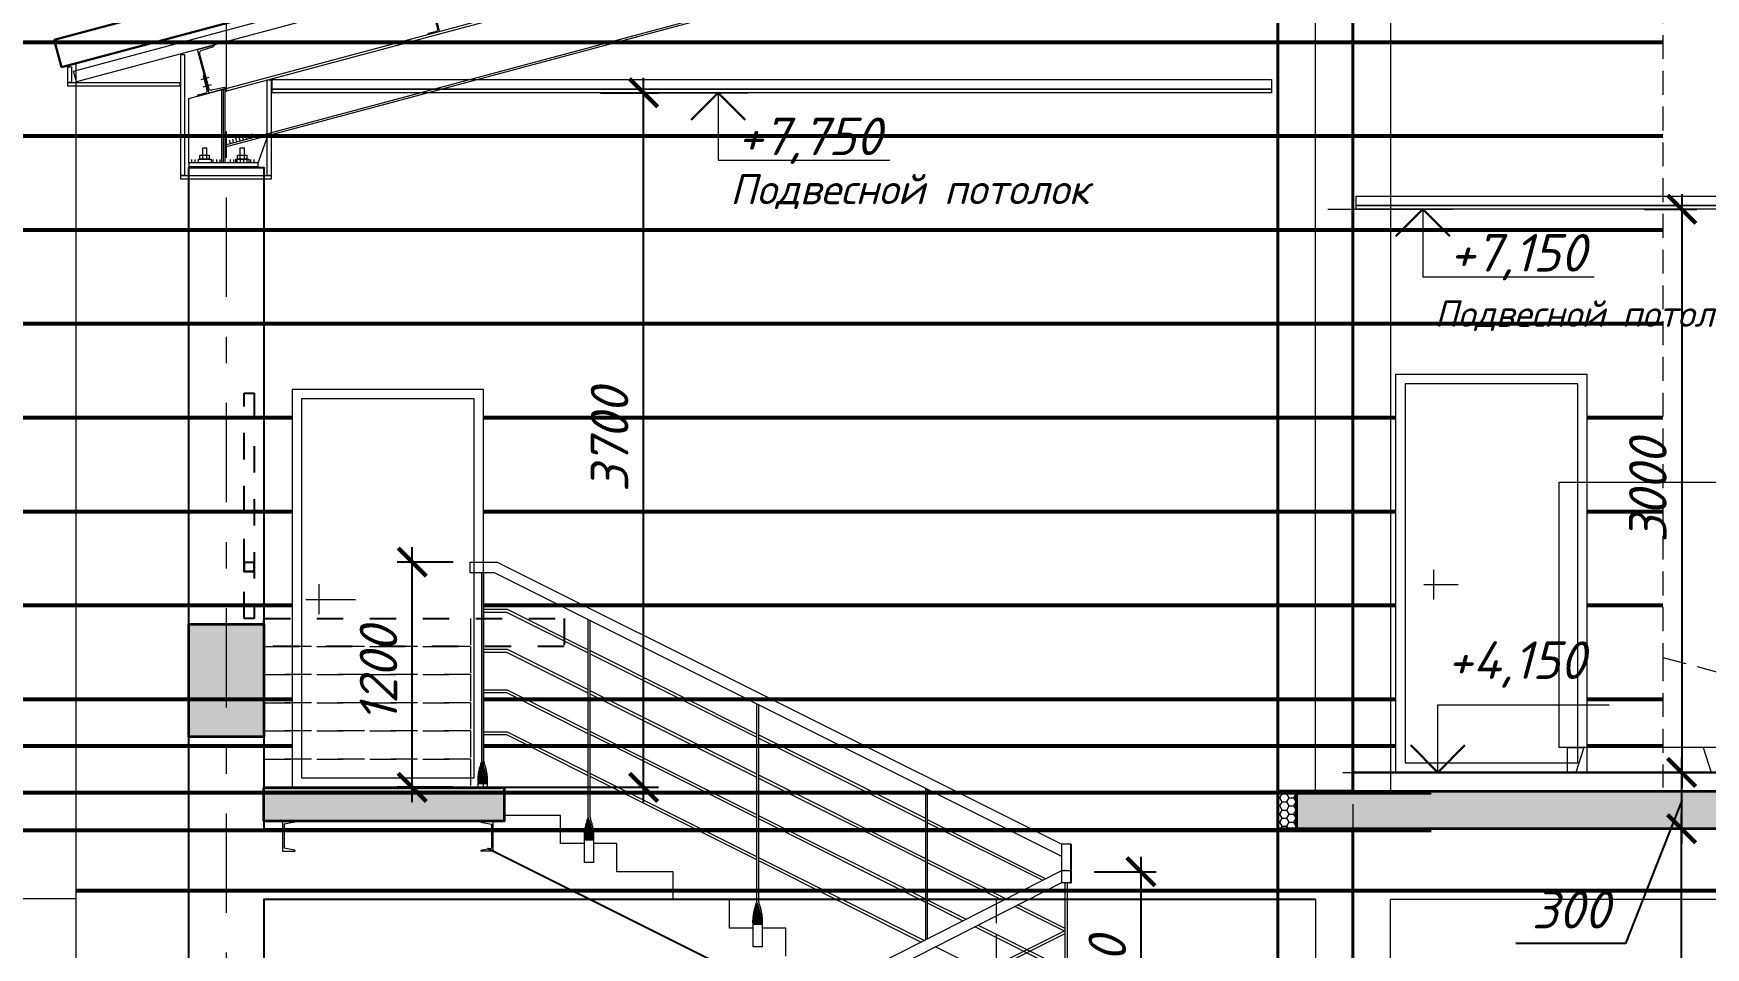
# Model space of a CAD drawing. Header units: millimetres. Extents: x -6419137 to 687965, y -598396 to 179722.
# Drawn here: x 276830 to 285736, y 86364 to 91234 of the extents above; entities that cross this region are included whole.
import ezdxf
from ezdxf.enums import TextEntityAlignment as Align

# ---------------------------------------------------------------- set-up
doc = ezdxf.new("R2010")
doc.units = ezdxf.units.MM
doc.header["$MEASUREMENT"] = 0
for name, pattern in [('CENTER', [2, 1.25, -0.25, 0.25, -0.25]), ('Штриховая', [5644.444466, 2822.222233, -2822.222233]), ('штриховаяX2', [38.1, 25.4, -12.7]), ('Штрихштриховая', [10936.110735, 5291.666508, -2116.666555, 1411.111116, -2116.666555])]:
    doc.linetypes.add(name, pattern=pattern)
for name, color, linetype, lineweight in [('k_ Металл', 5, 'Continuous', 40), ('Арматура', 72, 'Continuous', 50), ('Двери ArchiCAD', 7, 'Continuous', 0), ('лестницы_Ном._пера__96', 7, 'Continuous', 13), ('ОВ_главный', 1, 'Continuous', 30), ('оси_Ном._пера__96', 7, 'Continuous', 5), ('отделка', 220, 'Continuous', 0), ('перекрытие_Ном._пера__94', 252, 'Continuous', 13), ('перекрытие_Ном._пера__98', 7, 'Continuous', 35), ('стены наруж_Ном._пера__1', 7, 'Continuous', 25), ('стены наруж_Ном._пера__96', 7, 'Continuous', 13), ('стены наруж_Ном._пера__99', 7, 'Continuous', 40), ('стены02_Ном._пера__99', 7, 'Continuous', 40), ('текст_Ном._пера__1', 7, 'Continuous', 25), ('чертеж_Ном._пера__91', 250, 'Continuous', 5), ('чертеж_Ном._пера__96', 7, 'Continuous', 13), ('чертеж_Ном._пера__98', 7, 'Continuous', 35), ('Штриховка', 7, 'Continuous', 5)]:
    doc.layers.add(name, color=color, linetype=linetype, lineweight=lineweight)
doc.layers.add('Конструкции', color=7, linetype='Continuous', lineweight=5, true_color=0x0000e6)
for name, color, linetype in [('крыша', 7, 'Continuous'), ('оси', 7, 'Continuous'), ('размеры', 7, 'Continuous'), ('чертеж', 7, 'Continuous')]:
    doc.layers.add(name, color=color, linetype=linetype)
doc.styles.get("Standard").update_dxf_attribs({"font": 'isocpeui.ttf'})
doc.styles.add('СГЕНЕРИР_СТИЛЬ_1', font='gost_2_304-81_type.ttf')
doc.dimstyles.get("Standard").update_dxf_attribs({"dimtxt": 150, "dimasz": 100, "dimexe": 100, "dimexo": 100, "dimgap": 80, "dimtad": 1, "dimtoh": 1, "dimdec": 0, "dimzin": 0, "dimdsep": 46, "dimtxsty": 'Standard', "dimblk": 'ARCHTICK', "dimblk2": 'ARCHTICK', "dimcen": 0.09, "dimdle": 100, "dimadec": 0, "dimazin": 0, "dimtfac": 1, "dimtdec": 0, "dimtofl": 0, "dimtmove": 0, "dimatfit": 3, "dimfxl": 1, "dimtolj": 1, "dimtzin": 0, "dimarcsym": 0})
doc.dimstyles.new('STEP', dxfattribs={"dimtxt": 200, "dimasz": 150, "dimexe": 80, "dimexo": 80, "dimgap": 80, "dimtad": 1, "dimdec": 0, "dimzin": 0, "dimdsep": 46, "dimtxsty": 'Standard', "dimblk": 'ARCHTICK', "dimcen": 150, "dimdle": 80, "dimadec": 0, "dimazin": 0, "dimtfac": 1, "dimtdec": 0, "dimtofl": 0, "dimtmove": 1, "dimatfit": 3, "dimfxl": 1, "dimtolj": 1, "dimtzin": 0, "dimarcsym": 0})

# ---------------------------------------------------------------- blocks, each defined once
blk = doc.blocks.new('Стандартный маркер сетки[17]_3', base_point=(114347.3, 2539.6))
at = {"layer": 'оси_Ном._пера__96', "linetype": 'Штрихштриховая', "ltscale": 0.1}
blk.add_line((114347.3, 8601.8), (114347.3, -2142), dxfattribs=at)
at = {"layer": 'оси_Ном._пера__96', "style": 'СГЕНЕРИР_СТИЛЬ_1'}
blk.add_attdef('AC_MarkerText_1', text='', height=350, rotation=360, dxfattribs=at).set_placement((114208.2, -3811.7), align=Align.BOTTOM_LEFT)
blk = doc.blocks.new('Стандартный маркер сетки[20]_3', base_point=(120347.3, 1199))
at = {"layer": 'оси_Ном._пера__96', "linetype": 'Штрихштриховая', "ltscale": 0.1}
blk.add_line((120347.3, 13025.9), (120347.3, -2142), dxfattribs=at)
at = {"layer": 'оси_Ном._пера__96', "style": 'СГЕНЕРИР_СТИЛЬ_1'}
blk.add_attdef('AC_MarkerText_1', text='', height=350, rotation=360, dxfattribs=at).set_placement((120225.2, -3811.7), align=Align.BOTTOM_LEFT)
blk = doc.blocks.new('A$C7B2F4A03')
at = {"color": 1, "linetype": 'Штриховая', "lineweight": 5, "ltscale": 0.05}
for points in [[(-786.7, 773.8), (313.3, 773.8), (313.3, 623.8), (-786.7, 623.8)], [(-786.7, 623.8), (313.3, 623.8), (313.3, 473.8), (-786.7, 473.8)], [(-786.7, 473.8), (313.3, 473.8), (313.3, 323.8), (-786.7, 323.8)], [(-786.7, 323.8), (313.3, 323.8), (313.3, 173.8), (-786.7, 173.8)], [(-786.7, 173.8), (313.3, 173.8), (313.3, 23.8), (-786.7, 23.8)], [(-786.7, 23.8), (313.3, 23.8), (313.3, -126.2), (-786.7, -126.2)]]:
    blk.add_lwpolyline(points, close=True, dxfattribs=at)
blk = doc.blocks.new('_ArchTick')
at = {"color": 0, "linetype": 'ByBlock', "const_width": 0.15}
blk.add_lwpolyline([(-0.5, -0.5), (0.5, 0.5)], dxfattribs=at)
blk = doc.blocks.new('*D596')
at = {"color": 0, "lineweight": -2, "transparency": 16777216}
for p, q in [((-3119.5, 2362.5), (-3119.5, 3722.5)), ((-2901.5, 3642.5), (-3199.5, 3642.5)), ((-2901.5, 2442.5), (-3199.5, 2442.5))]:
    blk.add_line(p, q, dxfattribs=at)
at = {"layer": 'Defpoints', "color": 0, "transparency": 16777216}
for p in [(-3119.5, 3642.5), (-2821.5, 3642.5), (-2821.5, 2442.5)]:
    blk.add_point(p, dxfattribs=at)
at = {"color": 0, "lineweight": -2, "transparency": 16777216, "xscale": 150, "yscale": 150, "zscale": 150}
for p, rotation in [((-3119.5, 3642.5), 90), ((-3119.5, 2442.5), 270)]:
    blk.add_blockref('_ArchTick', p, dxfattribs=dict(at, rotation=rotation))
at = {"color": 0, "transparency": 16777216, "insert": (-3299.5, 3042.5), "char_height": 200, "attachment_point": 5, "rotation": 90}
blk.add_mtext('\\A1;1200', dxfattribs=at)
blk = doc.blocks.new('*D604')
at = {"color": 0, "lineweight": -2, "transparency": 16777216}
for p, q in [((761.7, 712.5), (761.7, 2072.5)), ((512, 1992.5), (841.7, 1992.5)), ((512, 792.5), (841.7, 792.5))]:
    blk.add_line(p, q, dxfattribs=at)
at = {"layer": 'Defpoints', "color": 0, "transparency": 16777216}
for p in [(432, 1992.5), (761.7, 1992.5), (432, 792.5)]:
    blk.add_point(p, dxfattribs=at)
at = {"color": 0, "lineweight": -2, "transparency": 16777216, "xscale": 150, "yscale": 150, "zscale": 150}
for p, rotation in [((761.7, 1992.5), 90), ((761.7, 792.5), 270)]:
    blk.add_blockref('_ArchTick', p, dxfattribs=dict(at, rotation=rotation))
at = {"color": 0, "transparency": 16777216, "insert": (581.7, 1392.5), "char_height": 200, "attachment_point": 5, "rotation": 90}
blk.add_mtext('\\A1;1200', dxfattribs=at)
blk = doc.blocks.new('Отметка высоты (ГОСТ)[26]_3', base_point=(115341, -142))
at = {"layer": 'чертеж_Ном._пера__91', "linetype": 'Continuous'}
for p, q in [((115341, -142), (115341, 308)), ((115341, 308), (116483, 308)), ((114709, -142), (115541, -142))]:
    blk.add_line(p, q, dxfattribs=at)
at = {"layer": 'чертеж_Ном._пера__98', "linetype": 'Continuous', "lineweight": 30}
for q in [(115161, 38), (115521, 38)]:
    blk.add_line((115341, -142), q, dxfattribs=at)
blk = doc.blocks.new('*U600')
at = {"lineweight": 5}
for p, q in [((0, 160), (0, 0)), ((0, 160), (65, 160)), ((65, 154.3), (7.5, 144.7)), ((7.5, 144.7), (7.5, 15.3)), ((65, 154.3), (65, 160)), ((0, 0), (65, 0)), ((65, 5.7), (7.5, 15.3)), ((65, 5.7), (65, 0))]:
    blk.add_line(p, q, dxfattribs=at)
blk = doc.blocks.new('*U601')
at = {"lineweight": 5}
for p, q in [((0, 160), (0, 0)), ((0, 160), (65, 160)), ((65, 154.3), (7.5, 144.7)), ((7.5, 144.7), (7.5, 15.3)), ((65, 154.3), (65, 160)), ((0, 0), (65, 0)), ((65, 5.7), (7.5, 15.3)), ((65, 5.7), (65, 0))]:
    blk.add_line(p, q, dxfattribs=at)
blk = doc.blocks.new('*U595')
for p, q in [((0, 0), (0, 240)), ((0, 240), (90, 240)), ((5.6, 22), (5.6, 218)), ((86.2, 231.8), (15.6, 228.5)), ((90, 240), (90, 235.8)), ((90, 0), (0, 0)), ((86.2, 8.2), (15.6, 11.5)), ((90, 4.2), (90, 0))]:
    blk.add_line(p, q)
for centre, radius, start, end in [((16.1, 218), 10.5, 92.70236, 180), ((86, 235.8), 4, 272.70236, 360), ((16.1, 22), 10.5, 180, 267.29764), ((86, 4.2), 4, 0, 87.29764)]:
    blk.add_arc(centre, radius, start, end)
blk = doc.blocks.new('*U593')
at = {"color": 0, "linetype": 'ByBlock', "lineweight": -2}
for p, q in [((-6, 16), (-6, 96.7)), ((0, 100), (-2.7, 100)), ((0, 0), (0, 100)), ((-63, 0), (-63, 2.7)), ((-63, 0), (0, 0)), ((-59.7, 6), (-16, 6))]:
    blk.add_line(p, q, dxfattribs=at)
for centre, radius, start, end in [((-2.7, 96.7), 3.3, 89.04503, 179.97781), ((-59.7, 2.7), 3.3, 90, 180), ((-16, 16), 10, 270, 0)]:
    blk.add_arc(centre, radius, start, end, dxfattribs=at)
blk = doc.blocks.new('*U591')
for points in [[(0, -0.5), (0, 0.5)], [(1, -0.5), (1, 0.5)], [(2, -0.5), (2, 0.5)], [(3, -0.5), (3, 0.5)], [(4, -0.5), (4, 0.5)], [(5, -0.5), (5, 0.5)], [(6, -0.5), (6, 0.5)], [(7, -0.5), (7, 0.5)]]:
    blk.add_lwpolyline(points)
blk = doc.blocks.new('*U594')
for points in [[(0, -0.5), (0, 0.5)], [(1, -0.5), (1, 0.5)], [(2, -0.5), (2, 0.5)], [(3, -0.5), (3, 0.5)], [(4, -0.5), (4, 0.5)], [(5, -0.5), (5, 0.5)], [(6, -0.5), (6, 0.5)], [(7, -0.5), (7, 0.5)]]:
    blk.add_lwpolyline(points)
blk = doc.blocks.new('*U590')
for points in [[(0, -0.5), (0, 0.5)], [(1, -0.5), (1, 0.5)], [(2, -0.5), (2, 0.5)]]:
    blk.add_lwpolyline(points)
blk = doc.blocks.new('*U592')
for points in [[(0, -0.5), (0, 0.5)], [(1, -0.5), (1, 0.5)]]:
    blk.add_lwpolyline(points)
blk = doc.blocks.new('A$C3B606F1B')
at = {"layer": 'Конструкции', "linetype": 'Continuous', "lineweight": 0, "ltscale": 5}
for p, q in [((2016.3, 1867.8), (-6374.7, -380.9)), ((2016.3, 1581.3), (-6374.7, -667.4)), ((2016.3, 1570.9), (-6374.7, -677.8))]:
    blk.add_line(p, q, dxfattribs=at)
at = {"layer": 'Конструкции', "lineweight": 0}
for p, q in [((-6392.7, -761), (-6392.7, -371.6)), ((-6383.7, -761), (-6383.7, -369.2)), ((-6374.7, -761), (-6374.7, -366.8)), ((-6494.8, -741), (-6494.8, -681)), ((-6494.8, -681), (-6472.6, -681)), ((-6472.6, -741), (-6472.6, -681)), ((-6294.8, -741), (-6294.8, -681)), ((-6294.8, -681), (-6272.6, -681)), ((-6272.6, -741), (-6272.6, -681))]:
    blk.add_line(p, q, dxfattribs=at)
at = {"layer": 'Конструкции', "linetype": 'Continuous', "lineweight": 0, "ltscale": 5}
blk.add_lwpolyline([(2016.3, 2130.6), (-7167.7, -330.6), (-7183.2, -272.6), (2016.3, 2192.7)], dxfattribs=at)
at = {"layer": 'Конструкции', "lineweight": 0}
for points in [[(-6568.8, -761), (-6568.8, -418.8), (2016.3, 1882)], [(-6461.2, -307), (-6504.4, -319.7)], [(-6449.1, -345.1), (-6492.2, -357.8)], [(-6198.6, -761), (-6148.7, -617.2)]]:
    blk.add_lwpolyline(points, dxfattribs=at)
for points in [[(-6568.8, -781), (-6198.6, -781), (-6198.6, -761), (-6568.8, -761)], [(-6449.7, -761), (-6517.7, -761), (-6517.7, -741), (-6449.7, -741)], [(-6459.7, -741), (-6509.7, -741), (-6509.7, -721), (-6459.7, -721)], [(-6249.7, -761), (-6317.7, -761), (-6317.7, -741), (-6249.7, -741)], [(-6259.7, -741), (-6309.7, -741), (-6309.7, -721), (-6259.7, -721)]]:
    blk.add_lwpolyline(points, close=True, dxfattribs=at)
at = {"layer": 'крыша', "color": 32, "lineweight": 30, "true_color": 0xb35900}
blk.add_lwpolyline([(-7246.3, -252), (1504.6, 2084.1), (1504.6, 2240.5), (-7285.1, -106.6), (-7246.3, -252)], dxfattribs=at)
at = {"layer": 'k_ Металл', "lineweight": 0, "rotation": 15}
blk.add_blockref('*U593', (-5232.9, -60.8), dxfattribs=at)
at = {"layer": 'Конструкции', "lineweight": 0, "rotation": 15}
for name in ['*U595', '*U593']:
    blk.add_blockref(name, (-6460.5, -389.4), dxfattribs=at)
at = {"layer": 'Конструкции', "lineweight": 0, "xscale": 18, "yscale": 18, "zscale": 18, "rotation": 15.22253172593851}
blk.add_blockref('*U591', (-6349.8, -648.9), dxfattribs=at)
at = {"layer": 'Конструкции', "lineweight": 0, "xscale": 18, "yscale": 18, "zscale": 18}
for name, p in [('*U592', (-6553, -752)), ('*U590', (-6438.2, -752)), ('*U594', (-6347.2, -752))]:
    blk.add_blockref(name, p, dxfattribs=at)
blk = doc.blocks.new('*D617')
at = {"layer": 'Defpoints', "color": 0, "transparency": 16777216}
for p in [(285407.3, 86997.6), (285607.9, 86997.6), (284168, 83167.6)]:
    blk.add_point(p, dxfattribs=at)
at = {"layer": 'размеры', "color": 0, "lineweight": -2, "transparency": 16777216}
for p, q in [((285607.9, 83087.6), (285607.9, 87077.6)), ((285457.3, 86997.6), (285687.9, 86997.6)), ((284218, 83167.6), (285687.9, 83167.6))]:
    blk.add_line(p, q, dxfattribs=at)
at = {"layer": 'размеры', "color": 0, "lineweight": -2, "transparency": 16777216, "xscale": 150, "yscale": 150, "zscale": 150}
for p, rotation in [((285607.9, 86997.6), 90), ((285607.9, 83167.6), 270)]:
    blk.add_blockref('_ArchTick', p, dxfattribs=dict(at, rotation=rotation))
at = {"layer": 'размеры', "color": 0, "transparency": 16777216, "insert": (285427.9, 85082.6), "char_height": 200, "attachment_point": 5, "rotation": 90}
blk.add_mtext('\\A1;3830', dxfattribs=at)
blk = doc.blocks.new('*D613')
at = {"layer": 'Defpoints', "color": 0, "transparency": 16777216}
for p in [(285305.1, 87297.6), (285608.3, 87297.6), (285098.6, 86997.6)]:
    blk.add_point(p, dxfattribs=at)
at = {"layer": 'размеры', "color": 0, "lineweight": -2, "transparency": 16777216}
for p, q in [((285608.3, 86917.6), (285608.3, 87377.6)), ((285355.1, 87297.6), (285688.3, 87297.6)), ((285608.3, 87147.6), (285309.7, 86386.2)), ((285148.6, 86997.6), (285688.3, 86997.6)), ((285309.7, 86386.2), (284724.8, 86386.2))]:
    blk.add_line(p, q, dxfattribs=at)
at = {"layer": 'размеры', "color": 0, "lineweight": -2, "transparency": 16777216, "xscale": 150, "yscale": 150, "zscale": 150}
for p, rotation in [((285608.3, 87297.6), 90), ((285608.3, 86997.6), 270)]:
    blk.add_blockref('_ArchTick', p, dxfattribs=dict(at, rotation=rotation))
at = {"layer": 'размеры', "color": 0, "transparency": 16777216, "insert": (285017.2, 86566.2), "char_height": 200, "attachment_point": 5}
blk.add_mtext('\\A1;300', dxfattribs=at)
blk = doc.blocks.new('*D614')
at = {"layer": 'Defpoints', "color": 0, "transparency": 16777216}
for p in [(285360.2, 90297.7), (285407.3, 87297.6), (285608.3, 87297.6)]:
    blk.add_point(p, dxfattribs=at)
at = {"layer": 'размеры', "color": 0, "lineweight": -2, "transparency": 16777216}
for p, q in [((285608.3, 90377.7), (285608.3, 87217.6)), ((285410.2, 90297.7), (285688.3, 90297.7)), ((285457.3, 87297.6), (285688.3, 87297.6))]:
    blk.add_line(p, q, dxfattribs=at)
at = {"layer": 'размеры', "color": 0, "lineweight": -2, "transparency": 16777216, "xscale": 150, "yscale": 150, "zscale": 150}
for p, rotation in [((285608.3, 90297.7), 90), ((285608.3, 87297.6), 270)]:
    blk.add_blockref('_ArchTick', p, dxfattribs=dict(at, rotation=rotation))
at = {"layer": 'размеры', "color": 0, "transparency": 16777216, "insert": (285428.3, 88797.7), "char_height": 200, "attachment_point": 5, "rotation": 90}
blk.add_mtext('\\A1;3000', dxfattribs=at)
blk = doc.blocks.new('A$C6709517C')
at = {"layer": 'ОВ_главный', "color": 1, "lineweight": 0}
for points in [[(-507.7, 1205.1), (392.3, 1205.1), (392.3, -208.2), (-507.7, -208.2)], [(-461.8, -208.2), (-375.9, -208.2), (-418.8, -341.1), (-461.8, -341.1)], [(346.4, -208.2), (260.6, -208.2), (303.5, -341.1), (346.4, -341.1)]]:
    blk.add_lwpolyline(points, close=True, dxfattribs=at)
blk = doc.blocks.new('*D616')
at = {"layer": 'Defpoints', "color": 0, "transparency": 16777216}
for p in [(279770.7, 90918), (280079.8, 90918), (279136, 87218.1)]:
    blk.add_point(p, dxfattribs=at)
at = {"layer": 'крыша', "color": 0, "lineweight": -2, "transparency": 16777216}
for p, q in [((280079.8, 87138.1), (280079.8, 90998)), ((279850.7, 90918), (280159.8, 90918)), ((279216, 87218.1), (280159.8, 87218.1))]:
    blk.add_line(p, q, dxfattribs=at)
at = {"layer": 'крыша', "color": 0, "lineweight": -2, "transparency": 16777216, "xscale": 150, "yscale": 150, "zscale": 150}
for p, rotation in [((280079.8, 90918), 90), ((280079.8, 87218.1), 270)]:
    blk.add_blockref('_ArchTick', p, dxfattribs=dict(at, rotation=rotation))
at = {"layer": 'крыша', "color": 0, "transparency": 16777216, "insert": (279898.5, 89068.1), "char_height": 200, "attachment_point": 5, "rotation": 90}
blk.add_mtext('\\A1;3700', dxfattribs=at)
blk = doc.blocks.new('A$C47F26294')
for points in [[(380.1, 1935.2), (390.1, 1935.2), (390.1, 2139.3)], [(-2718.5, 2119), (237.4, 642.5)]]:
    blk.add_lwpolyline(points)
at = {"layer": 'лестницы_Ном._пера__96', "linetype": 'Continuous'}
for p, q in [((-2748.8, 2582.5), (-2748.8, 3584.8)), ((-2738.8, 2582.5), (-2738.8, 3584.8)), ((-2612.6, 3389.5), (-2738.8, 3389.5)), ((-2181, 3173.6), (-2612.6, 3389.5)), ((-2616.2, 3374.5), (-2738.8, 3374.5)), ((-2181, 3156.9), (-2616.2, 3374.5)), ((-2182.5, 2282.5), (-2182.5, 3335.5)), ((-2172.5, 2282.5), (-2172.5, 3330.5)), ((-2612.6, 3175.9), (-2738.8, 3175.9)), ((-2616.2, 3160.9), (-2738.8, 3160.9)), ((-2182.5, 2944), (-2616.2, 3160.9)), ((-2182.5, 2960.8), (-2612.6, 3175.9)), ((-1282.8, 2724.5), (-2171, 3168.6)), ((-1282.8, 2707.8), (-2171, 3151.9)), ((-2612.6, 2959.9), (-2738.8, 2959.9)), ((-2616.2, 2944.9), (-2738.8, 2944.9)), ((-2182.5, 2728.1), (-2616.2, 2944.9)), ((-2182.5, 2744.9), (-2612.6, 2959.9)), ((-1284.6, 2511.8), (-2172.5, 2955.8)), ((-1284.6, 2495), (-2172.5, 2939)), ((-1284.4, 1832.5), (-1284.4, 2886.4)), ((-1274.4, 1832.5), (-1274.4, 2881.4)), ((-2612.6, 2736.1), (-2738.8, 2736.1)), ((-2616.2, 2721.1), (-2738.8, 2721.1)), ((-2182.5, 2504.2), (-2616.2, 2721.1)), ((-2182.5, 2521), (-2612.6, 2736.1)), ((-1284.6, 2295.9), (-2172.5, 2739.9)), ((-1284.6, 2279.1), (-2172.5, 2723.1)), ((-384.6, 2275.4), (-1272.8, 2719.5)), ((-384.6, 2258.7), (-1272.8, 2702.8)), ((-2768.9, 2492.5), (-2768.5, 2497.5)), ((-2768.5, 2497.5), (-2768, 2502.5)), ((-2768.5, 2497.5), (-2723.6, 2497.5)), ((-2768, 2502.5), (-2767.4, 2507.5)), ((-2768, 2502.5), (-2724.7, 2502.5)), ((-2767.4, 2507.5), (-2766.7, 2512.5)), ((-2767.4, 2507.5), (-2725.8, 2507.5)), ((-2766.7, 2512.5), (-2765.9, 2517.5)), ((-2766.7, 2512.5), (-2727.1, 2512.5)), ((-2765.9, 2517.5), (-2765.1, 2522.5)), ((-2765.9, 2517.5), (-2728.3, 2517.5)), ((-2765.1, 2522.5), (-2764.1, 2527.5)), ((-2765.1, 2522.5), (-2729.7, 2522.5)), ((-2764.1, 2527.5), (-2763, 2532.5)), ((-2764.1, 2527.5), (-2731.1, 2527.5)), ((-2763, 2532.5), (-2761.9, 2537.5)), ((-2763, 2532.5), (-2732.6, 2532.5)), ((-2761.9, 2537.5), (-2760.7, 2542.5)), ((-2761.9, 2537.5), (-2734.1, 2537.5)), ((-2760.7, 2542.5), (-2759.4, 2547.5)), ((-2760.7, 2542.5), (-2735.7, 2542.5)), ((-2759.4, 2547.5), (-2758, 2552.5)), ((-2759.4, 2547.5), (-2737.3, 2547.5)), ((-2758, 2552.5), (-2756.6, 2557.5)), ((-2758, 2552.5), (-2738.9, 2552.5)), ((-2756.6, 2557.5), (-2755.1, 2562.5)), ((-2756.6, 2557.5), (-2740.5, 2557.5)), ((-2755.1, 2562.5), (-2753.6, 2567.5)), ((-2755.1, 2562.5), (-2742.2, 2562.5)), ((-2753.6, 2567.5), (-2752.1, 2572.5)), ((-2753.6, 2567.5), (-2743.9, 2567.5)), ((-2752.1, 2572.5), (-2750.5, 2577.5)), ((-2752.1, 2572.5), (-2745.5, 2572.5)), ((-2750.5, 2577.5), (-2747.2, 2577.5)), ((-2747.2, 2577.5), (-2748.8, 2582.5)), ((-2745.5, 2572.5), (-2747.2, 2577.5)), ((-2743.9, 2567.5), (-2745.5, 2572.5)), ((-2742.2, 2562.5), (-2743.9, 2567.5)), ((-2740.5, 2557.5), (-2742.2, 2562.5)), ((-2738.9, 2552.5), (-2740.5, 2557.5)), ((-2737.3, 2547.5), (-2738.9, 2552.5)), ((-2737.2, 2577.5), (-2738.8, 2582.5)), ((-2735.7, 2542.5), (-2737.3, 2547.5)), ((-2735.6, 2572.5), (-2737.2, 2577.5)), ((-2734.1, 2537.5), (-2735.7, 2542.5)), ((-2734.1, 2567.5), (-2735.6, 2572.5)), ((-2732.5, 2562.5), (-2734.1, 2567.5)), ((-2732.6, 2532.5), (-2734.1, 2537.5)), ((-2731.1, 2527.5), (-2732.6, 2532.5)), ((-2731.1, 2557.5), (-2732.5, 2562.5)), ((-2729.7, 2552.5), (-2731.1, 2557.5)), ((-2729.7, 2522.5), (-2731.1, 2527.5)), ((-2728.3, 2547.5), (-2729.7, 2552.5)), ((-2728.3, 2517.5), (-2729.7, 2522.5)), ((-2727, 2542.5), (-2728.3, 2547.5)), ((-2727.1, 2512.5), (-2728.3, 2517.5)), ((-2725.8, 2507.5), (-2727.1, 2512.5)), ((-2725.8, 2537.5), (-2727, 2542.5)), ((-2724.7, 2532.5), (-2725.8, 2537.5)), ((-2724.7, 2502.5), (-2725.8, 2507.5)), ((-2723.6, 2527.5), (-2724.7, 2532.5)), ((-2723.6, 2497.5), (-2724.7, 2502.5)), ((-2722.6, 2522.5), (-2723.6, 2527.5)), ((-2722.7, 2492.5), (-2723.6, 2497.5)), ((-2721.7, 2517.5), (-2722.6, 2522.5)), ((-2721, 2512.5), (-2721.7, 2517.5)), ((-2720.3, 2507.5), (-2721, 2512.5)), ((-2719.7, 2502.5), (-2720.3, 2507.5)), ((-2719.2, 2497.5), (-2719.7, 2502.5)), ((-2718.8, 2492.5), (-2719.2, 2497.5)), ((-1284.6, 2072), (-2172.5, 2516)), ((-1284.6, 2055.3), (-2172.5, 2499.2)), ((-384.6, 2061.8), (-1274.4, 2506.7)), ((-2629.9, 2442.5), (-2821.5, 2442.5)), ((-2769.3, 2482.5), (-2769.1, 2487.5)), ((-2769.3, 2482.5), (-2721, 2482.5)), ((-2769.3, 2477.5), (-2769.3, 2482.5)), ((-2769.3, 2477.5), (-2720.3, 2477.5)), ((-2769.3, 2472.5), (-2769.3, 2477.5)), ((-2769.3, 2472.5), (-2719.7, 2472.5)), ((-2769.1, 2467.5), (-2769.3, 2472.5)), ((-2769.1, 2487.5), (-2768.9, 2492.5)), ((-2769.1, 2487.5), (-2721.8, 2487.5)), ((-2769.1, 2467.5), (-2719.2, 2467.5)), ((-2768.8, 2462.5), (-2769.1, 2467.5)), ((-2768.9, 2492.5), (-2722.7, 2492.5)), ((-2768.8, 2462.5), (-2718.8, 2462.5)), ((-2768.8, 2442.5), (-2768.8, 2462.5)), ((-2768.8, 2442.5), (-2768.8, 2462.5)), ((-2721.8, 2487.5), (-2722.7, 2492.5)), ((-2721, 2482.5), (-2721.8, 2487.5)), ((-2720.3, 2477.5), (-2721, 2482.5)), ((-2719.7, 2472.5), (-2720.3, 2477.5)), ((-2719.2, 2467.5), (-2719.7, 2472.5)), ((-2718.8, 2462.5), (-2719.2, 2467.5)), ((-2718.6, 2487.5), (-2718.8, 2492.5)), ((-2718.8, 2442.5), (-2718.8, 2462.5)), ((-2718.4, 2482.5), (-2718.6, 2487.5)), ((-2718.6, 2467.5), (-2718.4, 2472.5)), ((-2718.3, 2477.5), (-2718.4, 2482.5)), ((-2718.4, 2472.5), (-2718.3, 2477.5)), ((-2629.9, 2292.5), (-2629.9, 2442.5)), ((-384.6, 2045), (-1274.4, 2490)), ((-384.6, 1631.4), (-384.6, 2436.5)), ((-374.6, 1636.4), (-374.6, 2431.5)), ((-2329.9, 2292.5), (-2629.9, 2292.5)), ((-2329.9, 2142.5), (-2329.9, 2292.5)), ((-2198.7, 2222.5), (-2197.8, 2227.5)), ((-2197.8, 2227.5), (-2196.7, 2232.5)), ((-2197.8, 2227.5), (-2164.8, 2227.5)), ((-2196.7, 2232.5), (-2195.6, 2237.5)), ((-2196.7, 2232.5), (-2166.3, 2232.5)), ((-2195.6, 2237.5), (-2194.3, 2242.5)), ((-2195.6, 2237.5), (-2167.8, 2237.5)), ((-2194.3, 2242.5), (-2193.1, 2247.5)), ((-2194.3, 2242.5), (-2169.3, 2242.5)), ((-2193.1, 2247.5), (-2191.7, 2252.5)), ((-2193.1, 2247.5), (-2170.9, 2247.5)), ((-2191.7, 2252.5), (-2190.3, 2257.5)), ((-2191.7, 2252.5), (-2172.6, 2252.5)), ((-2190.3, 2257.5), (-2188.8, 2262.5)), ((-2190.3, 2257.5), (-2174.2, 2257.5)), ((-2188.8, 2262.5), (-2187.3, 2267.5)), ((-2188.8, 2262.5), (-2175.9, 2262.5)), ((-2187.3, 2267.5), (-2185.7, 2272.5)), ((-2187.3, 2267.5), (-2177.5, 2267.5)), ((-2185.7, 2272.5), (-2184.1, 2277.5)), ((-2185.7, 2272.5), (-2179.2, 2272.5)), ((-2184.1, 2277.5), (-2180.9, 2277.5)), ((-2180.9, 2277.5), (-2182.5, 2282.5)), ((-2179.2, 2272.5), (-2180.9, 2277.5)), ((-2177.5, 2267.5), (-2179.2, 2272.5)), ((-2175.9, 2262.5), (-2177.5, 2267.5)), ((-2174.2, 2257.5), (-2175.9, 2262.5)), ((-2172.6, 2252.5), (-2174.2, 2257.5)), ((-2170.9, 2247.5), (-2172.6, 2252.5)), ((-2170.9, 2277.5), (-2172.5, 2282.5)), ((-2169.3, 2272.5), (-2170.9, 2277.5)), ((-2169.3, 2242.5), (-2170.9, 2247.5)), ((-2167.7, 2267.5), (-2169.3, 2272.5)), ((-2167.8, 2237.5), (-2169.3, 2242.5)), ((-2166.3, 2232.5), (-2167.8, 2237.5)), ((-2166.2, 2262.5), (-2167.7, 2267.5)), ((-2164.8, 2227.5), (-2166.3, 2232.5)), ((-2164.7, 2257.5), (-2166.2, 2262.5)), ((-2163.4, 2222.5), (-2164.8, 2227.5)), ((-2163.3, 2252.5), (-2164.7, 2257.5)), ((-2162, 2247.5), (-2163.3, 2252.5)), ((-2160.7, 2242.5), (-2162, 2247.5)), ((-2159.5, 2237.5), (-2160.7, 2242.5)), ((-2158.3, 2232.5), (-2159.5, 2237.5)), ((-2157.3, 2227.5), (-2158.3, 2232.5)), ((-2156.3, 2222.5), (-2157.3, 2227.5)), ((-384.6, 1845.9), (-1274.4, 2290.8)), ((-384.6, 1829.1), (-1274.4, 2274)), ((253.8, 1955.6), (-374.6, 2269.8)), ((237.1, 1947.2), (-374.6, 2253)), ((-2202.5, 2142.5), (-2329.9, 2142.5)), ((-2203, 2182.5), (-2202.8, 2187.5)), ((-2203, 2182.5), (-2154.7, 2182.5)), ((-2203, 2177.5), (-2203, 2182.5)), ((-2203, 2177.5), (-2154, 2177.5)), ((-2203, 2172.5), (-2203, 2177.5)), ((-2203, 2172.5), (-2153.4, 2172.5)), ((-2202.8, 2167.5), (-2203, 2172.5)), ((-2202.8, 2187.5), (-2202.5, 2192.5)), ((-2202.8, 2187.5), (-2155.5, 2187.5)), ((-2202.8, 2167.5), (-2152.9, 2167.5)), ((-2202.5, 2162.5), (-2202.8, 2167.5)), ((-2202.5, 2192.5), (-2202.2, 2197.5)), ((-2202.5, 2192.5), (-2156.3, 2192.5)), ((-2202.5, 2162.5), (-2152.5, 2162.5)), ((-2202.5, 2142.5), (-2202.5, 2162.5)), ((-2202.5, 2042.5), (-2202.5, 2162.5)), ((-2202.2, 2197.5), (-2201.7, 2202.5)), ((-2202.2, 2197.5), (-2157.3, 2197.5)), ((-2201.7, 2202.5), (-2201.1, 2207.5)), ((-2201.7, 2202.5), (-2158.4, 2202.5)), ((-2201.1, 2207.5), (-2200.4, 2212.5)), ((-2201.1, 2207.5), (-2159.5, 2207.5)), ((-2200.4, 2212.5), (-2199.6, 2217.5)), ((-2200.4, 2212.5), (-2160.7, 2212.5)), ((-2199.6, 2217.5), (-2198.7, 2222.5)), ((-2199.6, 2217.5), (-2162, 2217.5)), ((-2198.7, 2222.5), (-2163.4, 2222.5)), ((-2162, 2217.5), (-2163.4, 2222.5)), ((-2160.7, 2212.5), (-2162, 2217.5)), ((-2159.5, 2207.5), (-2160.7, 2212.5)), ((-2158.4, 2202.5), (-2159.5, 2207.5)), ((-2157.3, 2197.5), (-2158.4, 2202.5)), ((-2156.3, 2192.5), (-2157.3, 2197.5)), ((-2155.4, 2217.5), (-2156.3, 2222.5)), ((-2155.5, 2187.5), (-2156.3, 2192.5)), ((-2154.7, 2182.5), (-2155.5, 2187.5)), ((-2154.6, 2212.5), (-2155.4, 2217.5)), ((-2154, 2177.5), (-2154.7, 2182.5)), ((-2154, 2207.5), (-2154.6, 2212.5)), ((-2153.4, 2202.5), (-2154, 2207.5)), ((-2153.4, 2172.5), (-2154, 2177.5)), ((-2152.9, 2197.5), (-2153.4, 2202.5)), ((-2152.9, 2167.5), (-2153.4, 2172.5)), ((-2152.5, 2192.5), (-2152.9, 2197.5)), ((-2152.5, 2162.5), (-2152.9, 2167.5)), ((-2152.2, 2187.5), (-2152.5, 2192.5)), ((-2152.5, 2142.5), (-2152.5, 2162.5)), ((-2152.5, 2042.5), (-2152.5, 2162.5)), ((-2029.9, 2142.5), (-2152.5, 2142.5)), ((-2152.1, 2182.5), (-2152.2, 2187.5)), ((-2152.2, 2167.5), (-2152.1, 2172.5)), ((-2152, 2177.5), (-2152.1, 2182.5)), ((-2152.1, 2172.5), (-2152, 2177.5)), ((-2029.9, 1992.5), (-2029.9, 2142.5)), ((390.1, 2139.3), (340.1, 2139.3)), ((340.1, 1935.2), (340.1, 2139.3)), ((-393.8, 1626.7), (-1274.4, 2066.9)), ((-410.5, 1618.2), (-1274.4, 2050.2)), ((42.2, 1848.1), (-374.6, 2056.5)), ((-4045, -228), (340.1, 1999.5)), ((-2152.5, 2042.5), (-2202.5, 2042.5)), ((-1729.9, 1992.5), (-2029.9, 1992.5)), ((-1729.9, 1842.5), (-1729.9, 1992.5)), ((25.5, 1839.7), (-374.6, 2039.8)), ((355.6, 1999.5), (350.1, 1999.5)), ((-4019.2, -279.7), (340.1, 1934.7)), ((357.6, 927.3), (357.6, 1935.2)), ((370.1, 934.6), (370.1, 1935.2)), ((-1429.9, 1842.5), (-1729.9, 1842.5)), ((-1429.9, 1692.5), (-1429.9, 1842.5)), ((-1299.6, 1777.5), (-1298.5, 1782.5)), ((-1298.5, 1782.5), (-1297.4, 1787.5)), ((-1298.5, 1782.5), (-1268.1, 1782.5)), ((-1297.4, 1787.5), (-1296.2, 1792.5)), ((-1297.4, 1787.5), (-1269.6, 1787.5)), ((-1296.2, 1792.5), (-1294.9, 1797.5)), ((-1296.2, 1792.5), (-1271.2, 1792.5)), ((-1294.9, 1797.5), (-1293.5, 1802.5)), ((-1294.9, 1797.5), (-1272.8, 1797.5)), ((-1293.5, 1802.5), (-1292.1, 1807.5)), ((-1293.5, 1802.5), (-1274.4, 1802.5)), ((-1292.1, 1807.5), (-1290.7, 1812.5)), ((-1292.1, 1807.5), (-1276.1, 1807.5)), ((-1290.7, 1812.5), (-1289.1, 1817.5)), ((-1290.7, 1812.5), (-1277.7, 1812.5)), ((-1289.1, 1817.5), (-1287.6, 1822.5)), ((-1289.1, 1817.5), (-1279.4, 1817.5)), ((-1287.6, 1822.5), (-1286, 1827.5)), ((-1287.6, 1822.5), (-1281.1, 1822.5)), ((-1286, 1827.5), (-1282.7, 1827.5)), ((-1282.7, 1827.5), (-1284.4, 1832.5)), ((-1281.1, 1822.5), (-1282.7, 1827.5)), ((-1279.4, 1817.5), (-1281.1, 1822.5)), ((-1277.7, 1812.5), (-1279.4, 1817.5)), ((-1276.1, 1807.5), (-1277.7, 1812.5)), ((-1274.4, 1802.5), (-1276.1, 1807.5)), ((-1272.7, 1827.5), (-1274.4, 1832.5)), ((-1272.8, 1797.5), (-1274.4, 1802.5)), ((-1271.2, 1792.5), (-1272.8, 1797.5)), ((-1271.1, 1822.5), (-1272.7, 1827.5)), ((-1269.6, 1787.5), (-1271.2, 1792.5)), ((-1269.6, 1817.5), (-1271.1, 1822.5)), ((-1268.1, 1812.5), (-1269.6, 1817.5)), ((-1268.1, 1782.5), (-1269.6, 1787.5)), ((-1266.6, 1807.5), (-1268.1, 1812.5)), ((-1266.6, 1777.5), (-1268.1, 1782.5)), ((-1265.2, 1802.5), (-1266.6, 1807.5)), ((-1263.8, 1797.5), (-1265.2, 1802.5)), ((-1262.5, 1792.5), (-1263.8, 1797.5)), ((-1261.3, 1787.5), (-1262.5, 1792.5)), ((-1260.2, 1782.5), (-1261.3, 1787.5)), ((-1259.1, 1777.5), (-1260.2, 1782.5)), ((-171.5, 1739.6), (-374.6, 1841.1)), ((-188.2, 1731.1), (-374.6, 1824.4)), ((357.6, 1673.7), (89.8, 1807.6)), ((357.6, 1690.4), (106.5, 1816)), ((-1304.4, 1692.5), (-1429.9, 1692.5)), ((-1304.9, 1727.5), (-1304.8, 1732.5)), ((-1304.9, 1727.5), (-1255.8, 1727.5)), ((-1304.8, 1722.5), (-1304.9, 1727.5)), ((-1304.8, 1732.5), (-1304.6, 1737.5)), ((-1304.8, 1732.5), (-1256.5, 1732.5)), ((-1304.8, 1722.5), (-1255.2, 1722.5)), ((-1304.6, 1717.5), (-1304.8, 1722.5)), ((-1304.6, 1737.5), (-1304.4, 1742.5)), ((-1304.6, 1737.5), (-1257.3, 1737.5)), ((-1304.6, 1717.5), (-1254.7, 1717.5)), ((-1304.4, 1712.5), (-1304.6, 1717.5)), ((-1304.4, 1742.5), (-1304, 1747.5)), ((-1304.4, 1742.5), (-1258.2, 1742.5)), ((-1304.4, 1712.5), (-1254.4, 1712.5)), ((-1304.4, 1692.5), (-1304.4, 1712.5)), ((-1304.4, 1592.5), (-1304.4, 1712.5)), ((-1304, 1747.5), (-1303.5, 1752.5)), ((-1304, 1747.5), (-1259.2, 1747.5)), ((-1303.5, 1752.5), (-1302.9, 1757.5)), ((-1303.5, 1752.5), (-1260.2, 1752.5)), ((-1302.9, 1757.5), (-1302.2, 1762.5)), ((-1302.9, 1757.5), (-1261.4, 1757.5)), ((-1302.2, 1762.5), (-1301.5, 1767.5)), ((-1302.2, 1762.5), (-1262.6, 1762.5)), ((-1301.5, 1767.5), (-1300.6, 1772.5)), ((-1301.5, 1767.5), (-1263.9, 1767.5)), ((-1300.6, 1772.5), (-1299.6, 1777.5)), ((-1300.6, 1772.5), (-1265.2, 1772.5)), ((-1299.6, 1777.5), (-1266.6, 1777.5)), ((-1265.2, 1772.5), (-1266.6, 1777.5)), ((-1263.9, 1767.5), (-1265.2, 1772.5)), ((-1262.6, 1762.5), (-1263.9, 1767.5)), ((-1261.4, 1757.5), (-1262.6, 1762.5)), ((-1260.2, 1752.5), (-1261.4, 1757.5)), ((-1259.2, 1747.5), (-1260.2, 1752.5)), ((-1258.2, 1742.5), (-1259.2, 1747.5)), ((-1258.1, 1772.5), (-1259.1, 1777.5)), ((-1257.3, 1737.5), (-1258.2, 1742.5)), ((-1257.3, 1767.5), (-1258.1, 1772.5)), ((-1256.5, 1762.5), (-1257.3, 1767.5)), ((-1256.5, 1732.5), (-1257.3, 1737.5)), ((-1255.8, 1757.5), (-1256.5, 1762.5)), ((-1255.8, 1727.5), (-1256.5, 1732.5)), ((-1255.2, 1752.5), (-1255.8, 1757.5)), ((-1255.2, 1722.5), (-1255.8, 1727.5)), ((-1254.7, 1747.5), (-1255.2, 1752.5)), ((-1254.7, 1717.5), (-1255.2, 1722.5)), ((-1254.4, 1742.5), (-1254.7, 1747.5)), ((-1254.4, 1712.5), (-1254.7, 1717.5)), ((-1254.1, 1737.5), (-1254.4, 1742.5)), ((-1254.4, 1692.5), (-1254.4, 1712.5)), ((-1254.4, 1592.5), (-1254.4, 1712.5)), ((-1129.9, 1692.5), (-1254.4, 1692.5)), ((-1253.9, 1732.5), (-1254.1, 1737.5)), ((-1254.1, 1717.5), (-1253.9, 1722.5)), ((-1253.9, 1727.5), (-1253.9, 1732.5)), ((-1253.9, 1722.5), (-1253.9, 1727.5)), ((-1129.9, 1542.5), (-1129.9, 1692.5)), ((357.6, 1458.3), (-123.9, 1699)), ((357.6, 1475), (-107.3, 1707.5)), ((-375.7, 1313.3), (357.6, 1679.9)), ((-375.7, 1296.5), (357.6, 1663.1)), ((-1254.4, 1592.5), (-1304.4, 1592.5)), ((357.6, 1248.4), (-332.1, 1593.2))]:
    blk.add_line(p, q, dxfattribs=at)
for points in [[(340.1, 2074.2), (-2681.1, 3584.8), (-2810.5, 3584.8), (-2810.5, 3642.5), (-2667.4, 3642.5), (340.1, 2138.8)], [(340.1, 1999.5), (390.1, 1999.5)], [(340.1, 1935.2), (340.1, 1935.2), (380.1, 1935.2)]]:
    blk.add_lwpolyline(points, dxfattribs=at)
for base, p1, p2, picture, middle in [((-3119.5, 3642.5), (-2821.5, 2442.5), (-2821.5, 3642.5), '*D596', (-3299.5, 3042.5)), ((761.7, 1992.5), (432, 792.5), (432, 1992.5), '*D604', (581.7, 1392.5))]:
    dim = blk.add_linear_dim(base=base, p1=p1, p2=p2, angle=90, dimstyle='STEP')
    dim.commit()
    dim.dimension.update_dxf_attribs({"geometry": picture, "text_midpoint": middle})

msp = doc.modelspace()

# ---------------------------------------------------------------- hatches: boundary and pattern name
at = {"layer": 'перекрытие_Ном._пера__94', "linetype": 'Continuous'}
for color, points in [(253, [(277657.3, 87487.6), (278057.3, 87487.6), (278057.3, 88087.4), (277657.3, 88087.4)]), (256, [(278057.3, 87037.9), (279337.3, 87037.9), (279337.3, 87217.4), (278057.3, 87217.4)]), (256, [(286757.3, 86997.6), (286757.3, 87197.6), (283557.3, 87197.6), (283557.3, 86997.6)])]:
    msp.add_hatch(color=color, dxfattribs=at).paths.add_polyline_path(points)
at = {"layer": 'Штриховка'}
h = msp.add_hatch(dxfattribs=at)
h.set_pattern_fill('HONEY', color=20, scale=200)
h.set_pattern_definition([(0, (294918.413, 21343.887), (37.5, 21.650635), [25, -50]), (120, (294918.413, 21343.887), (-37.5, 21.650635), [25, -50]), (60, (294918.413, 21343.887), (8e-15, 43.30127), [-50, 25])])
h.paths.add_polyline_path([(283557.3, 87197.6), (283457.3, 87196.7), (283457.3, 86998.6), (283557.3, 86999.5)])

# ---------------------------------------------------------------- linework, layer by layer
at = {"layer": 'Арматура', "lineweight": 53}
for points in [[(271057.6, 91188.1), (285507.3, 91188.1)], [(271057.6, 90688.1), (285507.3, 90687.9)], [(271057.6, 90188.1), (285507.3, 90188.1)], [(271057.6, 89688.1), (285507.3, 89688.1)], [(271057.6, 89188.1), (278207.3, 89188.1)], [(279227.3, 89188.1), (284085.1, 89188.1)], [(285105.1, 89188.1), (285507.3, 89188.1)], [(271057.6, 88688.1), (278207.3, 88688.1)], [(279227.3, 88688.1), (284085.1, 88688.1)], [(285105.1, 88688.1), (285507.3, 88688.1)], [(271057.6, 88188.1), (278207.3, 88188.1)], [(279227.3, 88188.1), (284085.1, 88188.1)], [(285105.1, 88188.1), (285507.3, 88188.1)], [(271057.6, 87688.1), (278207.3, 87688.1)], [(279227.3, 87688.1), (284085.1, 87688.1)], [(285105.1, 87688.1), (285507.3, 87688.1)], [(271057.6, 87438.1), (278207.3, 87438.1)], [(279227.3, 87438.1), (284085.1, 87438.1)], [(285105.1, 87438.1), (285507.3, 87438.1)], [(277057.3, 86667.8), (286457.3, 86667.8)]]:
    msp.add_lwpolyline(points, dxfattribs=at)
at = {"layer": 'Арматура', "color": 20, "lineweight": 53}
for points in [[(284273.7, 87188.1), (271057.6, 87188.1)], [(284273.7, 86988.1), (271057.6, 86988.1)]]:
    msp.add_lwpolyline(points, dxfattribs=at)
at = {"layer": 'Двери ArchiCAD'}
for points in [[(285105.1, 89417.7), (284085.1, 89417.7), (284085.1, 87297.6), (285105.1, 87297.6)], [(279227.3, 89337.7), (278207.3, 89337.7), (278207.3, 87217.6), (279227.3, 87217.6)], [(285055.1, 89367.7), (284135.1, 89367.7), (284135.1, 87347.6), (285055.1, 87347.6)], [(279177.3, 89287.7), (278257.3, 89287.7), (278257.3, 87267.6), (279177.3, 87267.6)]]:
    msp.add_lwpolyline(points, close=True, dxfattribs=at)
for points in [[(284286.3, 88377.2), (284286.3, 88218)], [(278350.5, 88299.8), (278350.5, 88140.6)], [(284235, 88297.6), (284418.5, 88297.6)], [(278281.1, 88218.1), (278545.5, 88218.1)]]:
    msp.add_lwpolyline(points, dxfattribs=at)
at = {"layer": 'Конструкции', "color": 5}
msp.add_lwpolyline([(284057.3, 87197.6), (283657.3, 87197.6), (283657.3, 92117.6), (284057.3, 92117.6)], close=True, dxfattribs=at)
for points in [[(284057.3, 86997.6), (286057.3, 86997.6), (286457.3, 86997.6), (286457.3, 83009.3), (286057.3, 83009.3), (286057.3, 86621.1)], [(283657.3, 86621.1), (283657.3, 83009.3), (284057.3, 83009.3), (284057.3, 86621.1)], [(286057.3, 86621.1), (284057.3, 86621.1)]]:
    msp.add_lwpolyline(points, dxfattribs=at)
at = {"layer": 'отделка', "color": 253, "true_color": 0xa3a3a3}
for points in [[(277635, 90476.7), (277615.3, 90476.7), (277615.3, 91121.1), (277635, 91121.1)], [(277032.7, 90973.1), (277013, 90973.1), (277013, 91055.5), (277032.7, 91055.5)], [(277610.6, 90973.1), (277610.6, 90953.4), (277013, 90953.4), (277013, 90973.1)], [(278095.5, 90476.7), (278075.8, 90476.7), (278075.8, 90986.9), (278095.5, 90986.9)], [(283424.6, 90937.8), (283424.6, 90918), (278101.5, 90918), (278101.5, 90937.8)], [(278095.5, 90476.7), (278095.5, 90457), (277615.3, 90457), (277615.3, 90476.7)], [(286158.2, 90317.5), (286158.2, 90297.7), (283875.1, 90297.7), (283875.1, 90317.5)]]:
    msp.add_lwpolyline(points, close=True, dxfattribs=at)
at = {"layer": 'отделка', "color": 0}
for points in [[(278101.5, 90987.8), (283424.6, 90987.8), (283424.6, 90937.8), (278101.5, 90937.8)], [(283875, 90367.5), (286158.2, 90367.5), (286158.2, 90317.5), (283875, 90317.5)]]:
    msp.add_lwpolyline(points, close=True, dxfattribs=at)
at = {"layer": 'отделка', "color": 0, "lineweight": 30}
msp.add_lwpolyline([(283857.3, 87297.6), (286177.3, 87297.6), (286177.3, 87297.6), (283857.3, 87297.6)], close=True, dxfattribs=at)
at = {"layer": 'перекрытие_Ном._пера__98', "linetype": 'Continuous'}
for points in [[(277657.3, 88087.6), (278057.3, 88087.6), (278057.3, 87487.6), (277657.3, 87487.6)], [(278057.3, 87217.6), (279337.3, 87217.6), (279337.3, 87037.6), (278057.3, 87037.6)]]:
    msp.add_lwpolyline(points, close=True, dxfattribs=at)
msp.add_lwpolyline([(286757.3, 86997.6), (284057.3, 86997.6), (284057.3, 86997.6), (283657.3, 86997.6), (283657.3, 86997.6), (283557.3, 86997.6), (283557.3, 87197.6), (286757.3, 87197.6), (286757.3, 86997.6), (286757.3, 87197.6)], dxfattribs=at)
at = {"layer": 'размеры', "color": 5}
for points in [[(277657.3, 83767.6), (277657.3, 90519.2), (278057.3, 90519.2), (278057.3, 86997.6), (283657.3, 86997.6)], [(283657.3, 86621.1), (278057.3, 86621.1), (278057.3, 83768.2)]]:
    msp.add_lwpolyline(points, dxfattribs=at)
at = {"layer": 'стены наруж_Ном._пера__1', "color": 1, "linetype": 'Штриховая', "ltscale": 0.05}
for points in [[(278005.2, 88118.1), (277953, 88118.1), (277953, 89317.8), (278005.2, 89317.8)], [(278057.3, 88118.1), (279657, 88118.1), (279657, 87968.1), (278057.3, 87968.1)]]:
    msp.add_lwpolyline(points, close=True, dxfattribs=at)
at = {"layer": 'стены наруж_Ном._пера__96'}
msp.add_lwpolyline([(285507.3, 94082), (285507.3, 94639), (285643, 94602.7), (285681.8, 94747.6), (283687.3, 95256.5), (270958.5, 91834.4), (270997.3, 91689.5), (271057.3, 91705.6), (271057.3, 91280.8), (270958.6, 91254.4), (270997.3, 91109.5), (271057.3, 91125.6), (271057.9, 83767.8), (271037.9, 83767.8), (271037.9, 83167.8), (272077.3, 83167.8), (272077.3, 83767.6), (272057.3, 83767.6), (272057.3, 86625), (277057.3, 86625), (277057.3, 86625)], dxfattribs=at)
at = {"layer": 'стены наруж_Ном._пера__99', "linetype": 'Continuous'}
for points in [[(283457.3, 92427.3), (283457.3, 87197.6), (283857.3, 87197.6), (283857.3, 92427.3)], [(283557.3, 87197.6), (283457.3, 87197.6), (283457.3, 86997.6), (283557.3, 86997.6)]]:
    msp.add_lwpolyline(points, close=True, dxfattribs=at)
msp.add_lwpolyline([(283857.3, 86997.6), (283857.3, 83167.6), (283457.3, 83167.6), (283457.3, 86997.6), (283857.3, 86997.6)], dxfattribs=at)
at = {"layer": 'стены02_Ном._пера__99', "color": 254, "linetype": 'штриховаяX2', "lineweight": 9, "ltscale": 5, "true_color": 0xd3d2db}
for points in [[(285507.3, 94082.4), (285507.2, 87910.2), (286776.4, 87570.3)], [(285507.2, 87910.2), (285507.2, 87217.6)]]:
    msp.add_lwpolyline(points, dxfattribs=at)
at = {"layer": 'стены02_Ном._пера__99', "color": 251, "linetype": 'штриховаяX2', "lineweight": 9, "ltscale": 5, "true_color": 0x6b6b6b}
msp.add_lwpolyline([(281957.3, 86621.1), (281957.3, 83167.6)], dxfattribs=at)
at = {"layer": 'чертеж'}
for points in [[(277953, 88418.1), (278005.4, 88418.1), (278005.4, 88365.8), (277953, 88365.8)], [(277953.8, 88417.3), (278004.6, 88417.3), (278004.6, 88366.6), (277953.8, 88366.6)], [(277954.6, 88416.5), (278003.8, 88416.5), (278003.8, 88367.4), (277954.6, 88367.4)]]:
    msp.add_lwpolyline(points, close=True, dxfattribs=at)
at = {"layer": 'чертеж_Ном._пера__96'}
msp.add_lwpolyline([(277057.3, 83767.6), (277057.3, 91070.3)], dxfattribs=at)

# ---------------------------------------------------------------- block references
at = {"color": 1}
msp.add_blockref('A$C7B2F4A03', (278844, 87344.3), dxfattribs=at)
at = {"layer": 'Конструкции'}
msp.add_blockref('*U601', (278157.2, 86877.6), dxfattribs=at)
at = {"layer": 'Конструкции', "xscale": -1}
msp.add_blockref('*U600', (279277.4, 86877.6), dxfattribs=at)
at = {"layer": 'крыша'}
for name, p in [('A$C3B606F1B', (284226.4, 91306)), ('A$C6709517C', (285462.7, 87638.8))]:
    msp.add_blockref(name, p, dxfattribs=at)
at = {"layer": 'оси', "color": 251, "linetype": 'Continuous', "lineweight": 13}
for name, p in [('Стандартный маркер сетки[20]_3', (283857.3, 84050.1)), ('Стандартный маркер сетки[17]_3', (277857.3, 85390.6))]:
    msp.add_blockref(name, p, dxfattribs=at)
at = {"layer": 'размеры'}
msp.add_blockref('A$C47F26294', (281967.2, 84775.6), dxfattribs=at)
at = {"layer": 'чертеж', "linetype": 'Continuous', "xscale": -0.8, "yscale": 0.8, "zscale": 0.8, "rotation": 180}
for p in [(280477, 90918), (284229.5, 90297.7)]:
    msp.add_blockref('Отметка высоты (ГОСТ)[26]_3', p, dxfattribs=at)
at = {"layer": 'чертеж', "linetype": 'Continuous', "xscale": 0.8, "yscale": 0.8, "zscale": 0.8}
msp.add_blockref('Отметка высоты (ГОСТ)[26]_3', (284309.4, 87297.6), dxfattribs=at)

# ---------------------------------------------------------------- texts
at = {"layer": 'текст_Ном._пера__1', "linetype": 'CENTER', "ltscale": 1000, "attachment_point": 7}
for insert, char_height in [((280540.4, 90298.9), 160), ((284292.8, 89648.6), 140)]:
    msp.add_mtext('Подвесной потолок', dxfattribs=dict(at, insert=insert, char_height=char_height))
at = {"layer": 'чертеж_Ном._пера__96', "char_height": 200, "attachment_point": 9}
for s, insert in [('+7,750', (281346, 90539.1)), ('+7,150', (285098.5, 89918.8)), ('+4,150', (285095.8, 87748.6))]:
    msp.add_mtext(s, dxfattribs=dict(at, insert=insert))

# ---------------------------------------------------------------- dimensions: what is measured, and where the dimension line sits
at = {"layer": 'крыша'}
dim = msp.add_linear_dim(base=(280079.8, 90918), p1=(279136, 87218.1), p2=(279770.7, 90918), angle=90, dimstyle='STEP', dxfattribs=at)
dim.commit()
dim.dimension.update_dxf_attribs({"geometry": '*D616', "text_midpoint": (279898.5, 89068.1)})
at = {"layer": 'размеры'}
for base, p1, p2, angle, picture, middle in [((285608.3, 87297.6), (285360.2, 90297.7), (285407.3, 87297.6), 270, '*D614', (285428.3, 88797.7)), ((285607.9, 86997.6), (284168, 83167.6), (285407.3, 86997.6), 90, '*D617', (285427.9, 85082.6))]:
    dim = msp.add_linear_dim(base=base, p1=p1, p2=p2, angle=angle, dimstyle='Standard', override={"dimtxt": 200, "dimasz": 150, "dimexe": 80, "dimexo": 50, "dimgap": 80, "dimtad": 1, "dimtih": 0, "dimdec": 0, "dimblk": 'ArchTick', "dimdle": 80, "dimtdec": 0, "dimtmove": 1}, dxfattribs=at)
    dim.commit()
    dim.dimension.update_dxf_attribs({"geometry": picture, "text_midpoint": middle})
dim = msp.add_linear_dim(base=(285608.3, 87297.6), p1=(285098.6, 86997.6), p2=(285305.1, 87297.6), angle=90, dimstyle='Standard', override={"dimtxt": 200, "dimasz": 150, "dimexe": 80, "dimexo": 50, "dimgap": 80, "dimtad": 1, "dimtih": 0, "dimdec": 0, "dimblk": 'ArchTick', "dimdle": 80, "dimtdec": 0, "dimtmove": 1}, dxfattribs=at)
dim.commit()
dim.dimension.update_dxf_attribs({"geometry": '*D613', "text_midpoint": (285229.7, 86386.2), "dimtype": 160})

doc.saveas('drawing.dxf')
